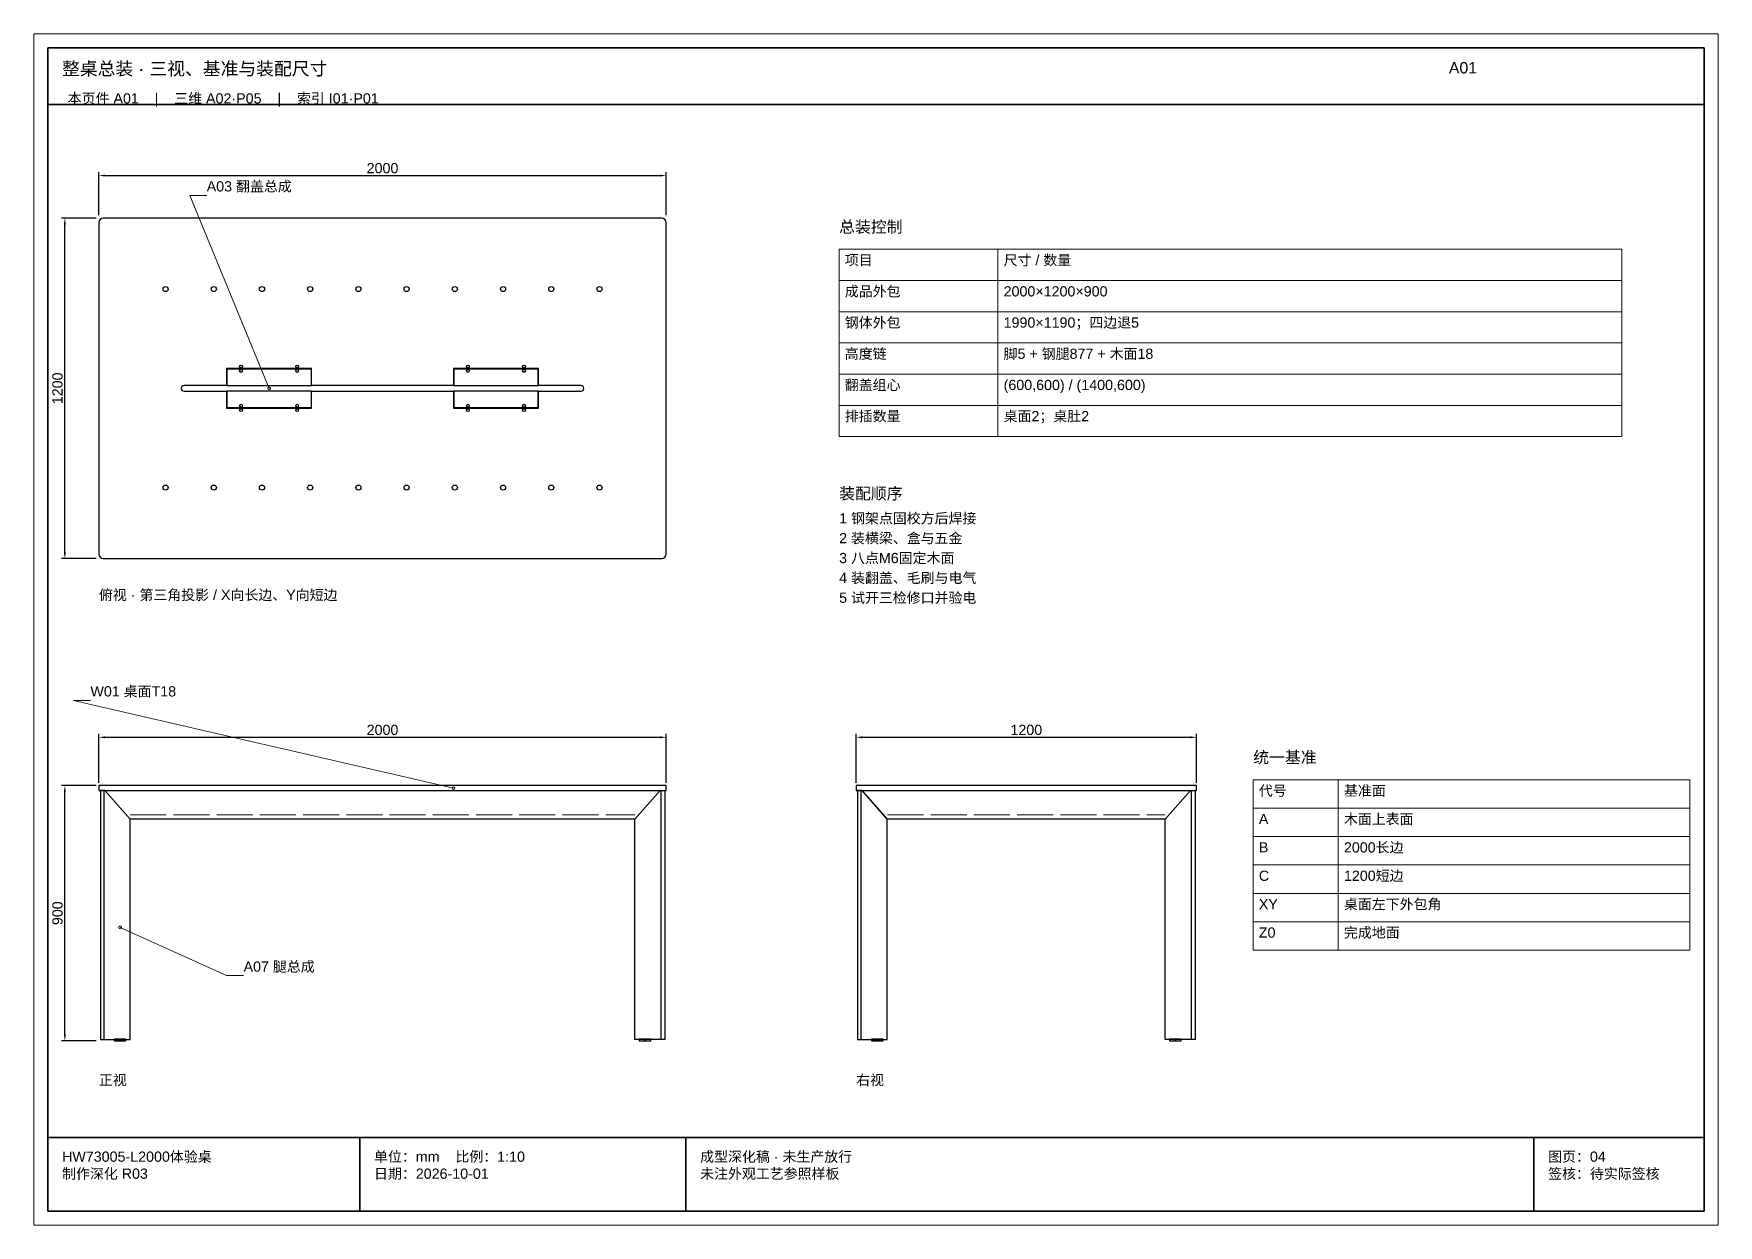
# Paper-space layout 'A01' of a CAD drawing. Header units: millimetres. Extents: x 0 to 594, y 0 to 420.
# The model-space entities are those that its viewports show. They can reach past a viewport. Long polylines and large blocks are cut down to what shows.
import ezdxf

# ---------------------------------------------------------------- set-up
doc = ezdxf.new("R2010")
doc.units = ezdxf.units.MM
doc.linetypes.add('DASHED', pattern=[1.524, 1.27, -0.254])
for name, color, linetype, lineweight in [('DIM', 7, 'Continuous', 13), ('FRAME', 7, 'Continuous', 35), ('HIDDEN', 8, 'DASHED', 13), ('NOTE', 7, 'Continuous', 18), ('OUTLINE', 7, 'Continuous', 25)]:
    doc.layers.add(name, color=color, linetype=linetype, lineweight=lineweight)
doc.styles.add('CN', font='Arial Unicode.ttf')
doc.dimstyles.new('D10_A2', dxfattribs={"dimtxt": 36, "dimasz": 22, "dimexe": 12, "dimexo": 10, "dimgap": 8, "dimtad": 1, "dimdsep": 46, "dimtxsty": 'CN', "dimcen": 2.5, "dimclrd": 7, "dimclre": 7, "dimclrt": 7, "dimazin": 3, "dimtfac": 1, "dimtmove": 0, "dimatfit": 3})

msp = doc.modelspace()

# ---------------------------------------------------------------- linework, layer by layer
at = {"layer": 'DIM'}
for points in [[(830, 2950), (550, 3630), (610, 3630)], [(1480, 1541), (140, 1850), (200, 1850)], [(305, 1050), (680, 880), (740, 880)]]:
    msp.add_lwpolyline(points, dxfattribs=at)
for points in [[(2840, 3330), (3400, 3330), (3400, 3440), (2840, 3440)], [(3400, 3330), (5600, 3330), (5600, 3440), (3400, 3440)], [(2840, 3220), (3400, 3220), (3400, 3330), (2840, 3330)], [(3400, 3220), (5600, 3220), (5600, 3330), (3400, 3330)], [(2840, 3110), (3400, 3110), (3400, 3220), (2840, 3220)], [(3400, 3110), (5600, 3110), (5600, 3220), (3400, 3220)], [(2840, 3000), (3400, 3000), (3400, 3110), (2840, 3110)], [(3400, 3000), (5600, 3000), (5600, 3110), (3400, 3110)], [(2840, 2890), (3400, 2890), (3400, 3000), (2840, 3000)], [(3400, 2890), (5600, 2890), (5600, 3000), (3400, 3000)], [(2840, 2780), (3400, 2780), (3400, 2890), (2840, 2890)], [(3400, 2780), (5600, 2780), (5600, 2890), (3400, 2890)], [(4300, 1470), (4600, 1470), (4600, 1570), (4300, 1570)], [(4600, 1470), (5840, 1470), (5840, 1570), (4600, 1570)], [(4300, 1370), (4600, 1370), (4600, 1470), (4300, 1470)], [(4600, 1370), (5840, 1370), (5840, 1470), (4600, 1470)], [(4300, 1270), (4600, 1270), (4600, 1370), (4300, 1370)], [(4600, 1270), (5840, 1270), (5840, 1370), (4600, 1370)], [(4300, 1170), (4600, 1170), (4600, 1270), (4300, 1270)], [(4600, 1170), (5840, 1170), (5840, 1270), (4600, 1270)], [(4300, 1070), (4600, 1070), (4600, 1170), (4300, 1170)], [(4600, 1070), (5840, 1070), (5840, 1170), (4600, 1170)], [(4300, 970), (4600, 970), (4600, 1070), (4300, 1070)], [(4600, 970), (5840, 970), (5840, 1070), (4600, 1070)]]:
    msp.add_lwpolyline(points, close=True, dxfattribs=at)
for centre in [(830, 2950), (1480, 1541), (305, 1050)]:
    msp.add_circle(centre, 5, dxfattribs=at)
at = {"layer": 'FRAME'}
for p, q in [((50, 3950), (5890, 3950)), ((50, 310), (5890, 310)), ((1150, 50), (1150, 310)), ((2300, 50), (2300, 310)), ((5290, 50), (5290, 310))]:
    msp.add_line(p, q, dxfattribs=at)
msp.add_lwpolyline([(50, 50), (5890, 50), (5890, 4150), (50, 4150)], close=True, dxfattribs=at)
at = {"layer": 'HIDDEN'}
for p, q in [((340.47, 1447), (2119.53, 1447)), ((3010.47, 1447), (3989.53, 1447))]:
    msp.add_line(p, q, dxfattribs=at)
at = {"layer": 'OUTLINE'}
for p, q in [((230, 3535), (230, 2365)), ((2215, 3550), (245, 3550)), ((2230, 2365), (2230, 3535)), ((245, 2350), (2215, 2350)), ((248.03, 655), (248.03, 1532)), ((2211.97, 655), (2211.97, 1532)), ((2918.03, 655), (2918.03, 1532)), ((4081.97, 655), (4081.97, 1532))]:
    msp.add_line(p, q, dxfattribs=at)
for points in [[(1930, 2960), (1780, 2960), (1780, 3020), (1480, 3020), (1480, 2960), (980, 2960), (980, 3020), (680, 3020), (680, 2960), (530, 2960)], [(530, 2940), (680, 2940), (680, 2880), (980, 2880), (980, 2940), (1480, 2940), (1480, 2880), (1780, 2880), (1780, 2940), (1930, 2940)]]:
    msp.add_lwpolyline(points, dxfattribs=at)
for points in [[(681, 2960), (979, 2960), (979, 3018), (681, 3018)], [(1481, 2960), (1779, 2960), (1779, 3018), (1481, 3018)], [(681, 2882), (979, 2882), (979, 2940), (681, 2940)], [(1481, 2882), (1779, 2882), (1779, 2940), (1481, 2940)], [(230, 1532), (2230, 1532), (2230, 1550), (230, 1550)], [(2900, 1532), (4100, 1532), (4100, 1550), (2900, 1550)], [(235, 655), (339.95, 655), (339.95, 1432), (250.75, 1532), (235, 1532)], [(250.75, 1532), (2209.25, 1532), (2119.53, 1432), (340.47, 1432)], [(2225, 655), (2120.05, 655), (2120.05, 1432), (2209.25, 1532), (2225, 1532)], [(2905, 655), (3009.95, 655), (3009.95, 1432), (2920.75, 1532), (2905, 1532)], [(2920.75, 1532), (4079.25, 1532), (3989.53, 1432), (3010.47, 1432)], [(4095, 655), (3990.05, 655), (3990.05, 1432), (4079.25, 1532), (4095, 1532)], [(284.01, 650), (304.01, 650), (304.01, 656), (284.01, 656)], [(305.223, 650), (325.223, 650), (325.223, 656), (305.223, 656)], [(2134.777, 650), (2154.777, 650), (2154.777, 656), (2134.777, 656)], [(2155.99, 650), (2175.99, 650), (2175.99, 656), (2155.99, 656)], [(2953.652, 650), (2973.652, 650), (2973.652, 656), (2953.652, 656)], [(2974.866, 650), (2994.866, 650), (2994.866, 656), (2974.866, 656)], [(4005.134, 650), (4025.134, 650), (4025.134, 656), (4005.134, 656)], [(4026.348, 650), (4046.348, 650), (4046.348, 656), (4026.348, 656)]]:
    msp.add_lwpolyline(points, close=True, dxfattribs=at)
for centre, radius in [((465, 3300), 9), ((635, 3300), 9), ((805, 3300), 9), ((975, 3300), 9), ((1145, 3300), 9), ((1315, 3300), 9), ((1485, 3300), 9), ((1655, 3300), 9), ((1825, 3300), 9), ((1995, 3300), 9), ((731, 3026.8), 5), ((929, 3026.8), 5), ((1531, 3026.8), 5), ((1729, 3026.8), 5), ((731, 3011.2), 5), ((929, 3011.2), 5), ((1531, 3011.2), 5), ((1729, 3011.2), 5), ((731, 2888.8), 5), ((731, 2873.2), 5), ((929, 2888.8), 5), ((929, 2873.2), 5), ((1531, 2888.8), 5), ((1531, 2873.2), 5), ((1729, 2888.8), 5), ((1729, 2873.2), 5), ((465, 2600), 9), ((635, 2600), 9), ((805, 2600), 9), ((975, 2600), 9), ((1145, 2600), 9), ((1315, 2600), 9), ((1485, 2600), 9), ((1655, 2600), 9), ((1825, 2600), 9), ((1995, 2600), 9)]:
    msp.add_circle(centre, radius, dxfattribs=at)
for centre, radius, start, end in [((245, 3535), 15, 90, 180), ((2215, 3535), 15, 0, 90), ((530, 2950), 10, 90, 270), ((1930, 2950), 10, 270, 90), ((245, 2365), 15, 180, 270), ((2215, 2365), 15, 270, 360)]:
    msp.add_arc(centre, radius, start, end, dxfattribs=at)

# ---------------------------------------------------------------- texts
at = {"layer": 'NOTE', "attachment_point": 1, "style": 'CN'}
for s, insert, char_height, width in [('整桌总装 · 三视、基准与装配尺寸', (100, 4100), 46, 4840), ('A01', (4990, 4100), 40, 900), ('本页件 A01    |    三维 A02·P05    |    索引 I01·P01', (120, 3990), 36, 5700), ('A03 翻盖总成', (610, 3680), 36, 1300), ('总装控制', (2840, 3540), 41, 2760), ('项目', (2860, 3420), 36, 520), ('尺寸 / 数量', (3420, 3420), 36, 2160), ('成品外包', (2860, 3310), 36, 520), ('2000×1200×900', (3420, 3310), 36, 2160), ('钢体外包', (2860, 3200), 36, 520), ('1990×1190；四边退5', (3420, 3200), 36, 2160), ('高度链', (2860, 3090), 36, 520), ('脚5 + 钢腿877 + 木面18', (3420, 3090), 36, 2160), ('翻盖组心', (2860, 2980), 36, 520), ('(600,600) / (1400,600)', (3420, 2980), 36, 2160), ('排插数量', (2860, 2870), 36, 520), ('桌面2；桌肚2', (3420, 2870), 36, 2160), ('装配顺序', (2840, 2600), 41, 2720), ('1 钢架点固校方后焊接', (2840, 2510), 36, 2720), ('2 装横梁、盒与五金', (2840, 2440), 36, 2720), ('3 八点M6固定木面', (2840, 2370), 36, 2720), ('4 装翻盖、毛刷与电气', (2840, 2300), 36, 2720), ('俯视 · 第三角投影 / X向长边、Y向短边', (230, 2240), 36, 2200), ('5 试开三检修口并验电', (2840, 2230), 36, 2720), ('W01 桌面T18', (200, 1900), 36, 1400), ('统一基准', (4300, 1670), 41, 1540), ('代号', (4320, 1550), 36, 260), ('基准面', (4620, 1550), 36, 1200), ('A', (4320, 1450), 36, 260), ('木面上表面', (4620, 1450), 36, 1200), ('B', (4320, 1350), 36, 260), ('2000长边', (4620, 1350), 36, 1200), ('C', (4320, 1250), 36, 260), ('1200短边', (4620, 1250), 36, 1200), ('XY', (4320, 1150), 36, 260), ('桌面左下外包角', (4620, 1150), 36, 1200), ('Z0', (4320, 1050), 36, 260), ('完成地面', (4620, 1050), 36, 1200), ('A07 腿总成', (740, 930), 36, 1300), ('正视', (230, 530), 36, 1800), ('右视', (2900, 530), 36, 1300), ('HW73005-L2000体验桌\\P制作深化 R03', (100, 260), 36, 1000), ('单位：mm    比例：1:10\\P日期：2026-10-01', (1200, 260), 36, 1050), ('成型深化稿 · 未生产放行\\P未注外观工艺参照样板', (2350, 260), 36, 2890), ('图页：04\\P签核：待实际签核', (5340, 260), 36, 550)]:
    msp.add_mtext(s, dxfattribs=dict(at, insert=insert, char_height=char_height, width=width))

# ---------------------------------------------------------------- dimensions: what is measured, and where the dimension line sits
at = {"layer": 'DIM'}
for base, p1, p2 in [((230, 3700), (230, 3550), (2230, 3550)), ((230, 1720), (230, 1550), (2230, 1550)), ((2900, 1720), (2900, 1550), (4100, 1550))]:
    msp.add_linear_dim(base=base, p1=p1, p2=p2, dimstyle='D10_A2', dxfattribs=at).render()
for base, p1, p2 in [((110, 2350), (230, 2350), (230, 3550)), ((110, 650), (230, 650), (230, 1550))]:
    msp.add_linear_dim(base=base, p1=p1, p2=p2, angle=90, dimstyle='D10_A2', dxfattribs=at).render()

psp = doc.layouts.new('A01')

# ---------------------------------------------------------------- viewports
at = {"layer": 'Defpoints'}
psp.add_viewport(center=(297, 210), size=(594, 420), view_center_point=(2970, 2100), view_height=4200, dxfattribs=at)

doc.saveas('drawing.dxf')
